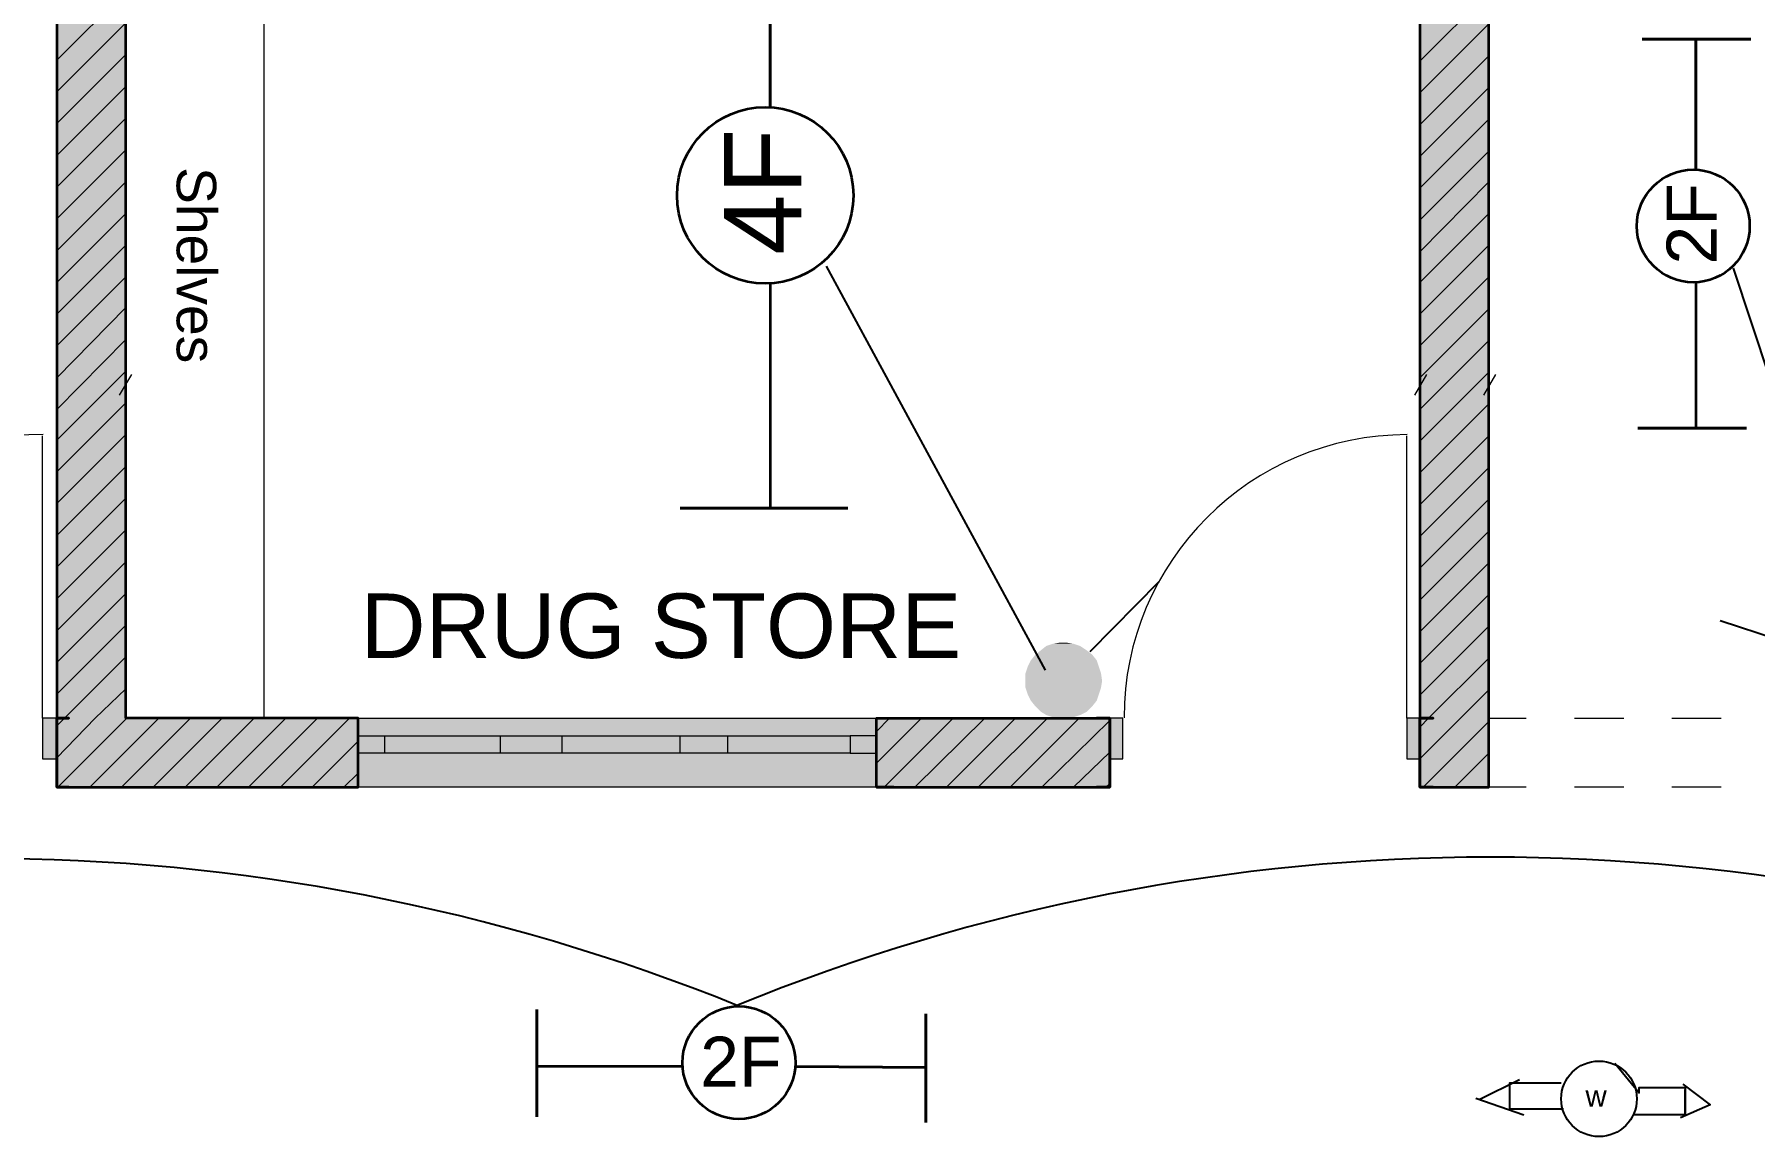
# Model space of a CAD drawing. Header units: millimetres. Extents: x 0 to 72213, y -495 to 58962.
# Drawn here: x 15069 to 25038, y 42281 to 48673 of the extents above; entities that cross this region are included whole.
import ezdxf

# ---------------------------------------------------------------- set-up
doc = ezdxf.new("R2010")
doc.units = ezdxf.units.MM
doc.header["$MEASUREMENT"] = 0
doc.layers.add('PDF_Geometry', color=7, linetype='Continuous', true_color=0xfd8379)
doc.layers.add('PDF_Solid Fills', color=7, linetype='Continuous', true_color=0xffffff)
doc.layers.add('PDF_Text', color=7, linetype='Continuous')
doc.styles.add('PDF Arial-BoldMT', font='arial.ttf')
doc.styles.add('PDF TimesNewRomanPSMT', font='arial.ttf')

msp = doc.modelspace()

# ---------------------------------------------------------------- linework, layer by layer
at = {"layer": 'PDF_Geometry', "color": 7, "lineweight": 35}
for points in [[(23098.6, 44307.1), (23498.6, 44307.1), (23498.6, 44707.1), (23498.6, 50707.7), (24101.9, 50707.7), (24101.9, 50879.1), (24101.9, 51107.7), (19498.2, 51107.7), (19498.2, 51958.6), (19428.4, 51958.6), (19498.2, 51958.6), (19498.2, 51882.4), (19498.2, 51958.6)], [(15269.3, 50707.7), (15199.4, 50707.7), (15269.3, 50707.7), (15199.4, 50707.7), (15199.4, 44707.1), (15269.3, 44707.1), (15199.4, 44707.1), (15269.3, 44707.1)], [(16850.4, 44307.1), (16945.6, 44307.1), (16945.6, 44503.9), (16945.6, 44605.5), (16945.6, 44707.1), (15599.4, 44707.1), (15599.4, 50707.7), (23098.6, 50707.7), (23098.6, 44707.1)], [(15199.4, 44707.1), (15199.4, 44472.2), (15199.4, 44707.1), (15199.4, 44472.2), (15199.4, 44307.1), (15269.3, 44307.1), (15199.4, 44307.1), (15269.3, 44307.1)], [(20050.7, 44307.1), (19949.1, 44307.1), (19949.1, 44503.9), (19949.1, 44605.5), (19949.1, 44707.1), (21301.6, 44707.1), (21301.6, 44472.2), (21301.6, 44707.1), (21225.4, 44707.1), (21301.6, 44707.1)], [(19949.1, 44307.1), (21301.6, 44307.1), (21301.6, 44472.2), (21301.6, 44707.1), (21225.4, 44707.1)], [(23174.8, 44707.1), (23098.6, 44707.1), (23174.8, 44707.1), (23098.6, 44707.1), (23098.6, 44472.2), (23098.6, 44307.1), (23098.6, 44472.2), (23098.6, 44707.1), (23098.6, 44472.2), (23098.6, 44307.1), (23174.8, 44307.1), (23098.6, 44307.1), (23174.8, 44307.1)], [(15199.4, 44307.1), (15199.4, 44472.2), (15199.4, 44307.1), (16945.6, 44307.1)], [(21301.6, 44307.1), (21225.4, 44307.1)]]:
    msp.add_lwpolyline(points, dxfattribs=at)
at = {"layer": 'PDF_Geometry', "color": 7, "lineweight": 13}
for points in [[(15599.4, 49907.6), (15599.4, 50707.7), (23098.6, 50707.7), (23098.6, 49907.6), (16399.5, 49907.6), (16399.5, 44707.1), (15599.4, 44707.1), (15599.4, 50707.7), (16399.5, 50707.7)], [(15631.2, 46701), (15561.3, 46580.3)], [(15599.4, 46548.6), (15599.4, 46732.7)], [(23136.7, 46701), (23066.9, 46580.3)], [(23098.6, 46548.6), (23098.6, 46732.7)], [(23536.7, 46701), (23466.9, 46580.3)], [(23498.6, 46548.6), (23498.6, 46732.7)], [(23714.5, 44307.1), (23498.6, 44307.1), (23498.6, 44707.1), (23714.5, 44707.1)], [(23993.9, 44707.1), (24279.7, 44707.1)], [(24559.1, 44707.1), (24844.8, 44707.1)], [(17098, 44605.5), (17771.1, 44605.5)], [(18126.7, 44605.5), (18812.5, 44605.5)], [(19085.5, 44605.5), (19796.7, 44605.5)], [(17771.1, 44503.9), (17098, 44503.9)], [(18812.5, 44503.9), (18126.7, 44503.9)], [(19796.7, 44503.9), (19085.5, 44503.9)], [(16945.6, 44307.1), (16850.4, 44307.1)], [(19949.1, 44307.1), (20050.7, 44307.1)], [(24279.7, 44307.1), (23993.9, 44307.1)], [(24844.8, 44307.1), (24559.1, 44307.1)]]:
    msp.add_lwpolyline(points, dxfattribs=at)
at = {"layer": 'PDF_Geometry', "color": 1, "lineweight": 40}
for points in [[(19333.1, 48244), (19333.1, 49418.7)], [(25016.3, 48644), (24387.6, 48644)], [(24698.8, 47888.4), (24698.8, 48644)], [(24990.9, 46389.8), (24362.2, 46389.8)], [(19784, 45926.3), (18812.5, 45926.3)], [(17980.6, 42395.8), (17980.6, 43018)], [(20234.8, 42364), (20234.8, 42992.6)], [(19479.2, 42687.9), (20234.8, 42681.5)]]:
    msp.add_lwpolyline(points, dxfattribs=at)
at = {"layer": 'PDF_Geometry', "lineweight": 9}
for points in [[(15199.4, 48523.4), (15599.4, 48923.4)], [(23098.6, 48517), (23498.6, 48917)], [(15199.4, 48339.2), (15599.4, 48739.3)], [(23098.6, 48332.9), (23498.6, 48732.9)], [(15199.4, 48155.1), (15599.4, 48555.1)], [(23098.6, 48148.7), (23498.6, 48548.8)], [(15199.4, 47970.9), (15599.4, 48371)], [(23098.6, 47964.6), (23498.6, 48364.6)], [(15199.4, 47786.8), (15599.4, 48186.8)], [(23098.6, 47780.4), (23498.6, 48180.5)], [(15199.4, 47602.6), (15599.4, 48002.7)], [(23098.6, 47596.3), (23498.6, 47996.3)], [(15199.4, 47418.5), (15599.4, 47818.5)], [(23098.6, 47412.1), (23498.6, 47818.5)], [(15199.4, 47234.3), (15599.4, 47634.4)], [(23098.6, 47234.3), (23498.6, 47634.4)], [(15199.4, 47050.2), (15599.4, 47450.2)], [(23098.6, 47050.2), (23498.6, 47450.2)], [(15199.4, 46866.1), (15599.4, 47266.1)], [(23098.6, 46866.1), (23498.6, 47266.1)], [(15199.4, 46681.9), (15599.4, 47088.3)], [(23098.6, 46681.9), (23498.6, 47081.9)], [(15199.4, 46497.8), (15599.4, 46904.1)], [(23098.6, 46497.8), (23498.6, 46897.8)], [(15199.4, 46320), (15599.4, 46720)], [(23098.6, 46313.6), (23498.6, 46713.7)], [(15199.4, 46135.8), (15599.4, 46535.9)], [(23098.6, 46129.5), (23498.6, 46529.5)], [(15199.4, 45951.7), (15599.4, 46351.7)], [(23098.6, 45945.3), (23498.6, 46345.4)], [(15199.4, 45767.5), (15599.4, 46167.6)], [(23098.6, 45761.2), (23498.6, 46161.2)], [(15199.4, 45583.4), (15599.4, 45983.4)], [(23098.6, 45577), (23498.6, 45977.1)], [(15199.4, 45399.2), (15599.4, 45799.3)], [(23098.6, 45392.9), (23498.6, 45792.9)], [(15199.4, 45215.1), (15599.4, 45615.1)], [(23098.6, 45208.7), (23498.6, 45608.8)], [(15199.4, 45030.9), (15599.4, 45431)], [(23098.6, 45024.6), (23498.6, 45424.6)], [(15199.4, 44846.8), (15599.4, 45246.8)], [(23098.6, 44840.5), (23498.6, 45240.5)], [(15199.4, 44662.7), (15243.9, 44707.1), (15599.4, 45062.7)], [(23098.6, 44656.3), (23149.4, 44707.1), (23498.6, 45056.3)], [(15199.4, 44478.5), (15421.6, 44707.1), (15599.4, 44878.6)], [(23098.6, 44472.2), (23333.5, 44707.1), (23498.6, 44872.2)], [(15205.8, 44307.1), (15605.8, 44707.1)], [(15389.9, 44307.1), (15789.9, 44707.1)], [(15574, 44307.1), (15974.1, 44707.1)], [(15758.2, 44307.1), (16158.2, 44707.1)], [(15942.3, 44307.1), (16342.4, 44707.1)], [(16126.5, 44307.1), (16526.5, 44707.1)], [(16310.6, 44307.1), (16710.7, 44707.1)], [(16494.8, 44307.1), (16894.8, 44707.1)], [(19949.1, 44446.8), (20209.4, 44707.1)], [(19949.1, 44630.9), (20025.3, 44707.1)], [(19993.5, 44307.1), (20393.6, 44707.1)], [(20171.3, 44307.1), (20577.7, 44707.1)], [(20355.5, 44307.1), (20755.5, 44707.1)], [(20539.6, 44307.1), (20939.7, 44707.1)], [(20723.8, 44307.1), (21123.8, 44707.1)], [(20907.9, 44307.1), (21301.6, 44694.4)], [(23117.7, 44307.1), (23498.6, 44688.1)], [(16678.9, 44307.1), (16945.6, 44573.8)], [(21092.1, 44307.1), (21301.6, 44510.3)], [(23301.8, 44307.1), (23498.6, 44503.9)], [(16863.1, 44307.1), (16945.6, 44389.6)], [(21276.2, 44307.1), (21301.6, 44326.1)], [(23485.9, 44307.1), (23498.6, 44319.8)]]:
    msp.add_lwpolyline(points, dxfattribs=at)
at = {"layer": 'PDF_Geometry', "color": 1, "lineweight": 25}
for points in [[(19657, 47329.6), (20927, 44986.5)], [(24914.7, 47316.9), (25651.2, 45094.4)], [(21187.3, 45094.4), (21587.3, 45500.8)], [(25498.8, 45056.3), (24838.5, 45272.2)], [(24228.9, 42706.9), (24368.6, 42535.5), (24368.6, 42567.2), (24635.3, 42567.2), (24635.3, 42408.5), (24336.8, 42408.5)], [(23441.5, 42497.4), (23676.4, 42611.7)], [(23930.4, 42440.2), (23619.3, 42440.2), (23619.3, 42592.6), (23917.7, 42592.6)], [(24622.6, 42586.3), (24781.3, 42465.6), (24609.9, 42389.4)], [(23422.4, 42503.7), (23701.8, 42408.5)], [(24635.3, 42408.5), (24635.3, 42554.5)]]:
    msp.add_lwpolyline(points, dxfattribs=at)
at = {"layer": 'PDF_Geometry', "color": 1, "lineweight": 35}
for points in [[(19333.1, 47221.6), (19333.1, 45926.3)], [(24698.8, 47228), (24698.8, 46389.8)], [(18818.8, 42687.9), (17980.6, 42687.9)]]:
    msp.add_lwpolyline(points, dxfattribs=at)
at = {"layer": 'PDF_Geometry', "color": 30, "lineweight": 18, "true_color": 0xff6600}
for points in [[(15116.9, 44707.1), (15116.9, 46345.4)], [(23022.4, 44707.1), (23022.4, 46345.4)]]:
    msp.add_lwpolyline(points, dxfattribs=at)
at = {"layer": 'PDF_Geometry', "color": 30, "lineweight": 20, "true_color": 0xff6600}
for points in [[(15199.4, 44707.1), (15116.9, 44707.1), (15116.9, 44472.2), (15199.4, 44472.2)], [(21301.6, 44472.2), (21377.8, 44472.2), (21377.8, 44707.1), (21301.6, 44707.1)], [(23098.6, 44707.1), (23022.4, 44707.1), (23022.4, 44472.2), (23098.6, 44472.2)]]:
    msp.add_lwpolyline(points, close=True, dxfattribs=at)
at = {"layer": 'PDF_Geometry', "color": 7, "lineweight": 13}
for points in [[(16945.6, 44707.1), (19949.1, 44707.1), (19949.1, 44605.5), (19949.1, 44503.9), (19949.1, 44605.5), (19796.7, 44605.5), (19796.7, 44503.9), (19949.1, 44503.9), (19949.1, 44307.1), (16945.6, 44307.1), (16945.6, 44503.9), (16945.6, 44605.5)], [(16945.6, 44605.5), (17098, 44605.5), (17098, 44503.9), (16945.6, 44503.9)], [(17948.9, 44605.5), (18126.7, 44605.5), (18126.7, 44503.9), (17948.9, 44503.9), (17771.1, 44503.9), (17771.1, 44605.5)], [(18945.8, 44605.5), (19085.5, 44605.5), (19085.5, 44503.9), (18945.8, 44503.9), (18812.5, 44503.9), (18812.5, 44605.5)]]:
    msp.add_lwpolyline(points, close=True, dxfattribs=at)
at = {"layer": 'PDF_Geometry', "color": 7, "lineweight": 35}
msp.add_lwpolyline([(21225.4, 44307.1), (21301.6, 44307.1), (21301.6, 44472.2), (21301.6, 44307.1)], close=True, dxfattribs=at)
at = {"layer": 'PDF_Geometry', "color": 1, "lineweight": 35}
for centre, radius in [((19304.6, 47739.2), 511.2), ((24682.9, 47561.4), 327), ((19152.2, 42710.1), 327)]:
    msp.add_circle(centre, radius, dxfattribs=at)
at = {"layer": 'PDF_Geometry', "color": 1, "lineweight": 25}
msp.add_circle((24136.8, 42500.5), 219.1, dxfattribs=at)
at = {"layer": 'PDF_Geometry', "color": 30, "lineweight": 18, "true_color": 0xff6600}
for centre in [(15120.6, 44712.1), (23025.6, 44710.3)]:
    msp.add_arc(centre, 1641.4, 90, 180, dxfattribs=at)
at = {"layer": 'PDF_Geometry', "color": 1, "lineweight": 25}
for centre, radius, start, end in [((14764.4, 32226.5), 11667.8, 67.94492, 112.05508), ((23509.1, 32386.6), 11515.4, 67.71423, 112.29676)]:
    msp.add_arc(centre, radius, start, end, dxfattribs=at)
at = {"layer": 'PDF_Solid Fills', "transparency": 33554559}
for points in [[(15199.4, 44707.1), (15599.4, 44707.1), (15199.4, 50707.7)], [(15599.4, 44707.1), (15199.4, 50707.7), (15599.4, 50707.7)], [(23098.6, 50707.7), (23098.6, 44707.1), (23498.6, 50707.7)], [(23098.6, 44707.1), (23498.6, 50707.7), (23498.6, 44707.1)], [(15199.4, 44707.1), (15199.4, 44472.2), (15116.9, 44707.1)], [(15199.4, 44472.2), (15116.9, 44707.1), (15116.9, 44472.2)], [(15199.4, 44707.1), (15199.4, 44307.1), (16945.6, 44707.1)], [(15199.4, 44307.1), (16945.6, 44707.1), (16945.6, 44307.1)], [(16945.6, 44307.1), (19949.1, 44307.1), (16945.6, 44707.1)], [(19949.1, 44307.1), (16945.6, 44707.1), (19949.1, 44707.1)], [(19949.1, 44307.1), (21301.6, 44307.1), (19949.1, 44707.1)], [(21301.6, 44307.1), (19949.1, 44707.1), (21301.6, 44707.1)], [(21301.6, 44472.2), (21301.6, 44707.1), (21377.8, 44472.2)], [(21301.6, 44707.1), (21377.8, 44472.2), (21377.8, 44707.1)], [(23098.6, 44707.1), (23098.6, 44472.2), (23022.4, 44707.1)], [(23098.6, 44472.2), (23022.4, 44707.1), (23022.4, 44472.2)], [(23098.6, 44707.1), (23098.6, 44307.1), (23498.6, 44707.1)], [(23098.6, 44307.1), (23498.6, 44707.1), (23498.6, 44307.1)], [(16945.6, 44605.5), (17098, 44605.5), (16945.6, 44503.9)], [(17098, 44605.5), (16945.6, 44503.9), (17098, 44503.9)], [(17771.1, 44503.9), (17098, 44503.9), (17771.1, 44605.5)], [(17098, 44503.9), (17771.1, 44605.5), (17098, 44605.5)], [(17948.9, 44503.9), (17771.1, 44503.9), (17948.9, 44605.5)], [(17771.1, 44503.9), (17948.9, 44605.5), (17771.1, 44605.5)], [(17948.9, 44605.5), (18126.7, 44605.5), (17948.9, 44503.9)], [(18126.7, 44605.5), (17948.9, 44503.9), (18126.7, 44503.9)], [(18812.5, 44503.9), (18126.7, 44503.9), (18812.5, 44605.5)], [(18126.7, 44503.9), (18812.5, 44605.5), (18126.7, 44605.5)], [(18945.8, 44503.9), (18812.5, 44503.9), (18945.8, 44605.5)], [(18812.5, 44503.9), (18945.8, 44605.5), (18812.5, 44605.5)], [(18945.8, 44605.5), (19085.5, 44605.5), (18945.8, 44503.9)], [(19085.5, 44605.5), (18945.8, 44503.9), (19085.5, 44503.9)], [(19796.7, 44503.9), (19085.5, 44503.9), (19796.7, 44605.5)], [(19085.5, 44503.9), (19796.7, 44605.5), (19085.5, 44605.5)], [(19949.1, 44503.9), (19796.7, 44503.9), (19949.1, 44605.5)], [(19796.7, 44503.9), (19949.1, 44605.5), (19796.7, 44605.5)]]:
    msp.add_solid(points, dxfattribs=at)
at = {"layer": 'PDF_Solid Fills', "color": 1, "transparency": 33554559}
for points in [[(20869.8, 45075.4), (21225.4, 45043.6), (20844.4, 45043.6)], [(20901.6, 45100.8), (21200, 45075.4), (20869.8, 45075.4)], [(21200, 45075.4), (20869.8, 45075.4), (21225.4, 45043.6)], [(20933.3, 45126.2), (21168.3, 45100.8), (20901.6, 45100.8)], [(21168.3, 45100.8), (20901.6, 45100.8), (21200, 45075.4)], [(20971.4, 45138.9), (21130.2, 45126.2), (20933.3, 45126.2)], [(21130.2, 45126.2), (20933.3, 45126.2), (21168.3, 45100.8)], [(21009.5, 45145.2), (21092.1, 45138.9), (20971.4, 45138.9)], [(21092.1, 45138.9), (20971.4, 45138.9), (21130.2, 45126.2)], [(21054, 45145.2), (21009.5, 45145.2), (21092.1, 45138.9)], [(20825.4, 45005.5), (21250.8, 44967.4), (20812.7, 44967.4)], [(21250.8, 44967.4), (20812.7, 44967.4), (21257.1, 44923)], [(20812.7, 44967.4), (21257.1, 44923), (20812.7, 44923)], [(20844.4, 45043.6), (21238.1, 45005.5), (20825.4, 45005.5)], [(21238.1, 45005.5), (20825.4, 45005.5), (21250.8, 44967.4)], [(21225.4, 45043.6), (20844.4, 45043.6), (21238.1, 45005.5)], [(21257.1, 44923), (20812.7, 44923), (21250.8, 44884.9)], [(20812.7, 44923), (21250.8, 44884.9), (20812.7, 44884.9)], [(21250.8, 44884.9), (20812.7, 44884.9), (21238.1, 44846.8)], [(20812.7, 44884.9), (21238.1, 44846.8), (20825.4, 44846.8)], [(21238.1, 44846.8), (20825.4, 44846.8), (21225.4, 44808.7)], [(20825.4, 44846.8), (21225.4, 44808.7), (20844.4, 44808.7)], [(21225.4, 44808.7), (20844.4, 44808.7), (21200, 44777)], [(20844.4, 44808.7), (21200, 44777), (20869.8, 44777)], [(21200, 44777), (20869.8, 44777), (21168.3, 44745.2)], [(20869.8, 44777), (21168.3, 44745.2), (20901.6, 44745.2)], [(21168.3, 44745.2), (20901.6, 44745.2), (21130.2, 44726.2)], [(20901.6, 44745.2), (21130.2, 44726.2), (20933.3, 44726.2)], [(21130.2, 44726.2), (20933.3, 44726.2), (21092.1, 44713.5)], [(20933.3, 44726.2), (21092.1, 44713.5), (20971.4, 44713.5)], [(21092.1, 44713.5), (20971.4, 44713.5), (21054, 44700.8)], [(20971.4, 44713.5), (21054, 44700.8), (21009.5, 44700.8)]]:
    msp.add_solid(points, dxfattribs=at)

# ---------------------------------------------------------------- texts
at = {"layer": 'PDF_Text', "color": 1, "attachment_point": 4, "rotation": 90, "style": 'PDF TimesNewRomanPSMT'}
for s, insert, char_height in [('4F', (19289.7, 47395), 448.68), ('2F', (24673.1, 47337.9), 289.41)]:
    msp.add_mtext(s, dxfattribs=dict(at, insert=insert, char_height=char_height))
at = {"layer": 'PDF_Text', "insert": (16006.6, 47903), "char_height": 228.85, "attachment_point": 4, "rotation": 270, "style": 'PDF Arial-BoldMT'}
msp.add_mtext('Shelves', dxfattribs=at)
at = {"layer": 'PDF_Text', "insert": (16959, 45241.1), "char_height": 373.85, "attachment_point": 4, "style": 'PDF Arial-BoldMT'}
msp.add_mtext('DRUG STORE', dxfattribs=at)
at = {"layer": 'PDF_Text', "color": 1, "attachment_point": 4, "style": 'PDF TimesNewRomanPSMT'}
for s, insert, char_height in [('2F', (18927.5, 42716.3), 289.41), ('w', (24058.4, 42516.8), 122)]:
    msp.add_mtext(s, dxfattribs=dict(at, insert=insert, char_height=char_height))

doc.saveas('drawing.dxf')
